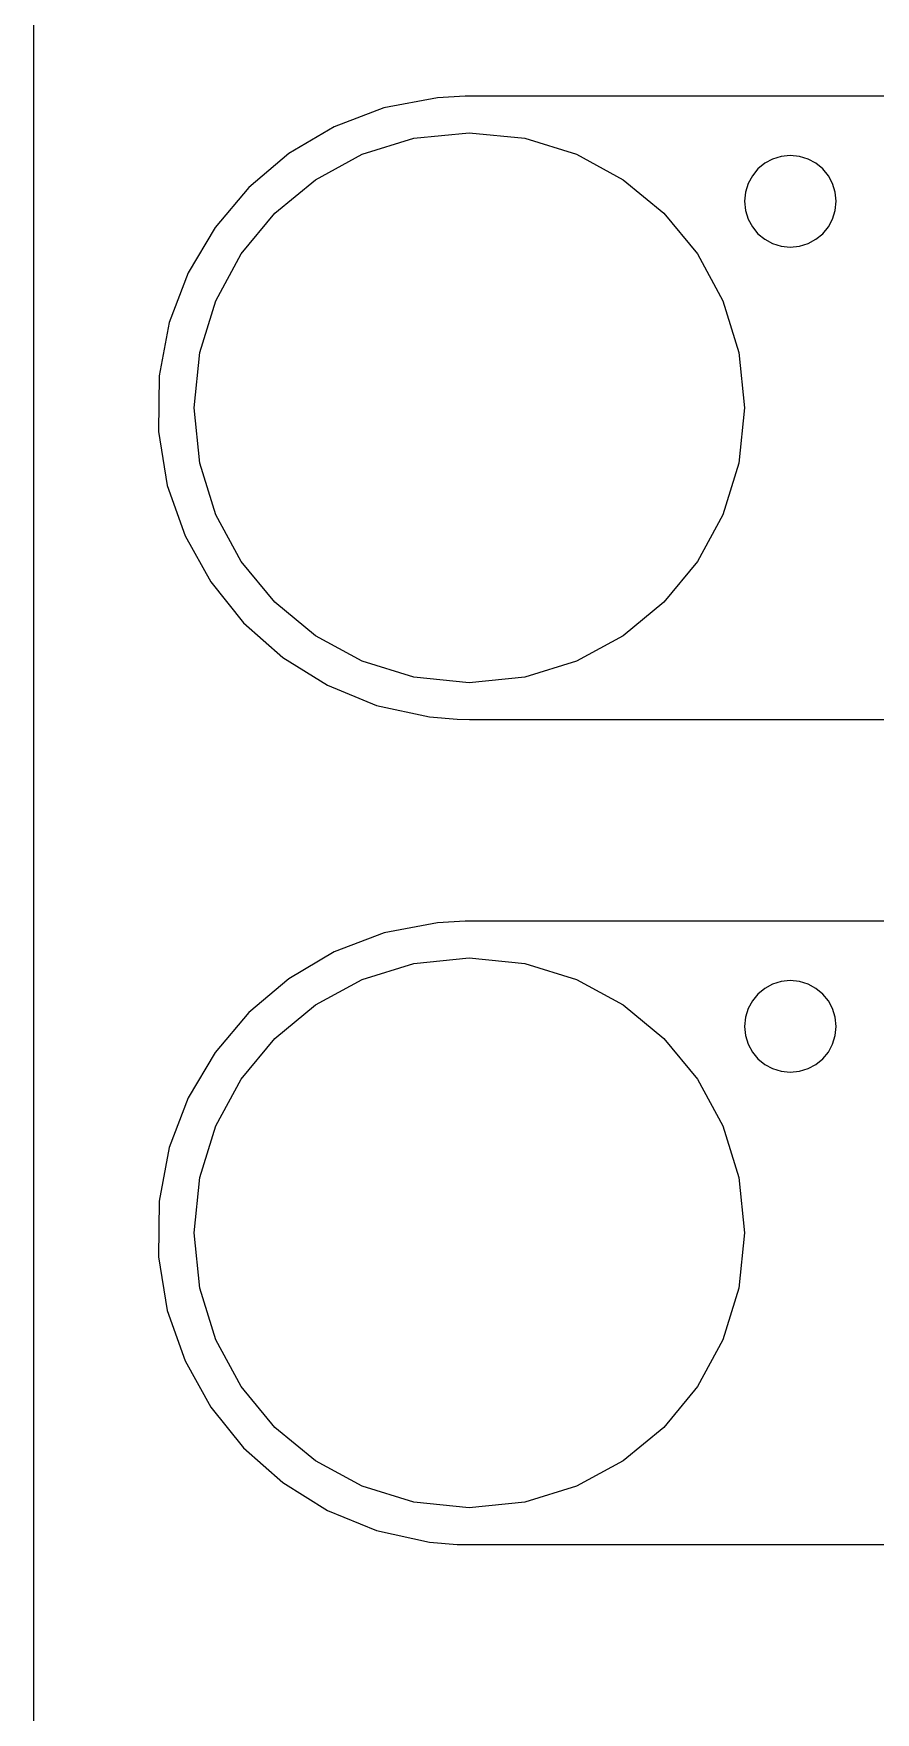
# Model space of a CAD drawing. Extents: x 1 to 47.7, y 0.2 to 35.
# Drawn here: x 19.776 to 20.694, y 6.604 to 8.435 of the extents above; entities that cross this region are included whole.
import ezdxf

# ---------------------------------------------------------------- set-up
doc = ezdxf.new("R2010")
doc.units = 0
doc.header["$MEASUREMENT"] = 0
doc.layers.add('4_2__5U__FRONT_PANEL_W_24_', color=7, linetype='CONTINUOUS')
doc.layers.add('5_1___24__TARGET_LEDS___12', color=7, linetype='CONTINUOUS')

msp = doc.modelspace()

# ---------------------------------------------------------------- linework, layer by layer
at = {"layer": '4_2__5U__FRONT_PANEL_W_24_'}
for points in [[(19.7763, 8.4657), (19.7763, 8.3109), (19.7763, 8.157), (19.7763, 8.0041), (19.7763, 7.8521), (19.7763, 7.7013), (19.7763, 7.5516), (19.7763, 7.4031), (19.7763, 7.256), (19.7763, 7.1102), (19.7763, 6.9659), (19.7763, 6.8232), (19.7763, 6.6821), (19.7763, 6.5428)], [(21.0697, 8.3673), (20.6566, 8.3673), (20.5614, 8.3673), (20.4744, 8.3673), (20.3983, 8.3673), (20.3354, 8.3673), (20.2883, 8.3673), (20.2595, 8.3673), (20.2469, 8.3673), (20.2166, 8.3655), (20.1583, 8.3544), (20.104, 8.3337), (20.0546, 8.3045), (20.011, 8.2676), (19.9741, 8.224), (19.9449, 8.1746), (19.9242, 8.1203), (19.9131, 8.062), (19.9123, 8.0012), (19.922, 7.9424), (19.9414, 7.8875), (19.9694, 7.8373), (20.0053, 7.7928), (20.048, 7.7549), (20.0967, 7.7246), (20.1503, 7.7026), (20.2081, 7.69), (20.2382, 7.6876), (20.2514, 7.6873), (20.255, 7.6873), (20.2781, 7.6873), (20.3202, 7.6873), (20.3788, 7.6873), (20.4515, 7.6873), (20.5356, 7.6873), (20.6287, 7.6873), (20.8318, 7.6873)], [(21.0697, 7.4673), (20.6566, 7.4673), (20.5614, 7.4673), (20.4744, 7.4673), (20.3983, 7.4673), (20.3354, 7.4673), (20.2883, 7.4673), (20.2595, 7.4673), (20.2469, 7.4673), (20.2166, 7.4655), (20.1584, 7.4544), (20.1041, 7.4337), (20.0546, 7.4045), (20.011, 7.3676), (19.9741, 7.324), (19.9449, 7.2745), (19.9242, 7.2202), (19.9131, 7.162), (19.9123, 7.1012), (19.922, 7.0424), (19.9414, 6.9875), (19.9695, 6.9373), (20.0053, 6.8928), (20.048, 6.8549), (20.0967, 6.8245), (20.1503, 6.8026), (20.2081, 6.79), (20.2382, 6.7875), (20.2514, 6.7873), (20.255, 6.7873), (20.2781, 6.7873), (20.3202, 6.7873), (20.3788, 6.7873), (20.4515, 6.7873), (20.5356, 6.7873), (20.6287, 6.7873), (20.8318, 6.7873)]]:
    msp.add_lwpolyline(points, dxfattribs=at)
for points in [[(19.9513, 8.0273), (19.9574, 8.0877), (19.9749, 8.144), (20.0025, 8.195), (20.0392, 8.2394), (20.0836, 8.276), (20.1346, 8.3037), (20.1909, 8.3212), (20.2513, 8.3273), (20.3118, 8.3212), (20.3681, 8.3037), (20.4191, 8.276), (20.4635, 8.2394), (20.5001, 8.195), (20.5278, 8.144), (20.5453, 8.0877), (20.5514, 8.0273), (20.5453, 7.9668), (20.5278, 7.9105), (20.5001, 7.8595), (20.4635, 7.8151), (20.4191, 7.7785), (20.3681, 7.7508), (20.3118, 7.7334), (20.2513, 7.7273), (20.1909, 7.7334), (20.1346, 7.7508), (20.0836, 7.7785), (20.0392, 7.8151), (20.0025, 7.8595), (19.9749, 7.9105), (19.9574, 7.9668)], [(20.5515, 8.2525), (20.5525, 8.2424), (20.5554, 8.233), (20.56, 8.2245), (20.5661, 8.2171), (20.5735, 8.211), (20.582, 8.2064), (20.5914, 8.2035), (20.6014, 8.2025), (20.6115, 8.2035), (20.6209, 8.2064), (20.6294, 8.211), (20.6368, 8.2171), (20.6429, 8.2245), (20.6475, 8.233), (20.6504, 8.2424), (20.6515, 8.2525), (20.6504, 8.2626), (20.6475, 8.2719), (20.6429, 8.2804), (20.6368, 8.2878), (20.6294, 8.2939), (20.6209, 8.2985), (20.6115, 8.3014), (20.6014, 8.3025), (20.5914, 8.3014), (20.582, 8.2985), (20.5735, 8.2939), (20.5661, 8.2878), (20.56, 8.2804), (20.5554, 8.2719), (20.5525, 8.2626)], [(19.9513, 7.1273), (19.9574, 7.1877), (19.9749, 7.244), (20.0025, 7.295), (20.0392, 7.3394), (20.0836, 7.376), (20.1346, 7.4037), (20.1909, 7.4212), (20.2513, 7.4273), (20.3118, 7.4212), (20.3681, 7.4037), (20.4191, 7.376), (20.4635, 7.3394), (20.5001, 7.295), (20.5278, 7.244), (20.5453, 7.1877), (20.5514, 7.1273), (20.5453, 7.0668), (20.5278, 7.0105), (20.5001, 6.9595), (20.4635, 6.9151), (20.4191, 6.8785), (20.3681, 6.8509), (20.3118, 6.8334), (20.2513, 6.8273), (20.1909, 6.8334), (20.1346, 6.8509), (20.0836, 6.8785), (20.0392, 6.9151), (20.0025, 6.9595), (19.9749, 7.0105), (19.9574, 7.0668)], [(20.5515, 7.3525), (20.5525, 7.3424), (20.5554, 7.333), (20.56, 7.3245), (20.5661, 7.3171), (20.5735, 7.311), (20.582, 7.3064), (20.5914, 7.3035), (20.6014, 7.3025), (20.6115, 7.3035), (20.6209, 7.3064), (20.6294, 7.311), (20.6368, 7.3171), (20.6429, 7.3245), (20.6475, 7.333), (20.6504, 7.3424), (20.6515, 7.3525), (20.6504, 7.3626), (20.6475, 7.3719), (20.6429, 7.3804), (20.6368, 7.3878), (20.6294, 7.3939), (20.6209, 7.3985), (20.6115, 7.4014), (20.6014, 7.4025), (20.5914, 7.4014), (20.582, 7.3985), (20.5735, 7.3939), (20.5661, 7.3878), (20.56, 7.3804), (20.5554, 7.3719), (20.5525, 7.3626)]]:
    msp.add_lwpolyline(points, close=True, dxfattribs=at)
at = {"layer": '5_1___24__TARGET_LEDS___12'}
for points in [[(19.7763, 8.4657), (19.7763, 8.3109), (19.7763, 8.157), (19.7763, 8.0041), (19.7763, 7.8521), (19.7763, 7.7013), (19.7763, 7.5516), (19.7763, 7.4031), (19.7763, 7.256), (19.7763, 7.1102), (19.7763, 6.9659), (19.7763, 6.8232), (19.7763, 6.6821), (19.7763, 6.5428)], [(21.0697, 8.3673), (20.6566, 8.3673), (20.5614, 8.3673), (20.4744, 8.3673), (20.3983, 8.3673), (20.3354, 8.3673), (20.2883, 8.3673), (20.2595, 8.3673), (20.2469, 8.3673), (20.2166, 8.3655), (20.1583, 8.3544), (20.104, 8.3337), (20.0546, 8.3045), (20.011, 8.2676), (19.9741, 8.224), (19.9449, 8.1746), (19.9242, 8.1203), (19.9131, 8.062), (19.9123, 8.0012), (19.922, 7.9424), (19.9414, 7.8875), (19.9694, 7.8373), (20.0053, 7.7928), (20.048, 7.7549), (20.0967, 7.7246), (20.1503, 7.7026), (20.2081, 7.69), (20.2382, 7.6876), (20.2514, 7.6873), (20.255, 7.6873), (20.2781, 7.6873), (20.3202, 7.6873), (20.3788, 7.6873), (20.4515, 7.6873), (20.5356, 7.6873), (20.6287, 7.6873), (20.8318, 7.6873)], [(21.0697, 7.4673), (20.6566, 7.4673), (20.5614, 7.4673), (20.4744, 7.4673), (20.3983, 7.4673), (20.3354, 7.4673), (20.2883, 7.4673), (20.2595, 7.4673), (20.2469, 7.4673), (20.2166, 7.4655), (20.1584, 7.4544), (20.1041, 7.4337), (20.0546, 7.4045), (20.011, 7.3676), (19.9741, 7.324), (19.9449, 7.2745), (19.9242, 7.2202), (19.9131, 7.162), (19.9123, 7.1012), (19.922, 7.0424), (19.9414, 6.9875), (19.9695, 6.9373), (20.0053, 6.8928), (20.048, 6.8549), (20.0967, 6.8245), (20.1503, 6.8026), (20.2081, 6.79), (20.2382, 6.7875), (20.2514, 6.7873), (20.255, 6.7873), (20.2781, 6.7873), (20.3202, 6.7873), (20.3788, 6.7873), (20.4515, 6.7873), (20.5356, 6.7873), (20.6287, 6.7873), (20.8318, 6.7873)]]:
    msp.add_lwpolyline(points, dxfattribs=at)
for points in [[(19.9513, 8.0273), (19.9574, 8.0877), (19.9749, 8.144), (20.0025, 8.195), (20.0392, 8.2394), (20.0836, 8.276), (20.1346, 8.3037), (20.1909, 8.3212), (20.2513, 8.3273), (20.3118, 8.3212), (20.3681, 8.3037), (20.4191, 8.276), (20.4635, 8.2394), (20.5001, 8.195), (20.5278, 8.144), (20.5453, 8.0877), (20.5514, 8.0273), (20.5453, 7.9668), (20.5278, 7.9105), (20.5001, 7.8595), (20.4635, 7.8151), (20.4191, 7.7785), (20.3681, 7.7508), (20.3118, 7.7334), (20.2513, 7.7273), (20.1909, 7.7334), (20.1346, 7.7508), (20.0836, 7.7785), (20.0392, 7.8151), (20.0025, 7.8595), (19.9749, 7.9105), (19.9574, 7.9668)], [(20.5515, 8.2525), (20.5525, 8.2424), (20.5554, 8.233), (20.56, 8.2245), (20.5661, 8.2171), (20.5735, 8.211), (20.582, 8.2064), (20.5914, 8.2035), (20.6014, 8.2025), (20.6115, 8.2035), (20.6209, 8.2064), (20.6294, 8.211), (20.6368, 8.2171), (20.6429, 8.2245), (20.6475, 8.233), (20.6504, 8.2424), (20.6515, 8.2525), (20.6504, 8.2626), (20.6475, 8.2719), (20.6429, 8.2804), (20.6368, 8.2878), (20.6294, 8.2939), (20.6209, 8.2985), (20.6115, 8.3014), (20.6014, 8.3025), (20.5914, 8.3014), (20.582, 8.2985), (20.5735, 8.2939), (20.5661, 8.2878), (20.56, 8.2804), (20.5554, 8.2719), (20.5525, 8.2626)], [(19.9513, 7.1273), (19.9574, 7.1877), (19.9749, 7.244), (20.0025, 7.295), (20.0392, 7.3394), (20.0836, 7.376), (20.1346, 7.4037), (20.1909, 7.4212), (20.2513, 7.4273), (20.3118, 7.4212), (20.3681, 7.4037), (20.4191, 7.376), (20.4635, 7.3394), (20.5001, 7.295), (20.5278, 7.244), (20.5453, 7.1877), (20.5514, 7.1273), (20.5453, 7.0668), (20.5278, 7.0105), (20.5001, 6.9595), (20.4635, 6.9151), (20.4191, 6.8785), (20.3681, 6.8509), (20.3118, 6.8334), (20.2513, 6.8273), (20.1909, 6.8334), (20.1346, 6.8509), (20.0836, 6.8785), (20.0392, 6.9151), (20.0025, 6.9595), (19.9749, 7.0105), (19.9574, 7.0668)], [(20.5515, 7.3525), (20.5525, 7.3424), (20.5554, 7.333), (20.56, 7.3245), (20.5661, 7.3171), (20.5735, 7.311), (20.582, 7.3064), (20.5914, 7.3035), (20.6014, 7.3025), (20.6115, 7.3035), (20.6209, 7.3064), (20.6294, 7.311), (20.6368, 7.3171), (20.6429, 7.3245), (20.6475, 7.333), (20.6504, 7.3424), (20.6515, 7.3525), (20.6504, 7.3626), (20.6475, 7.3719), (20.6429, 7.3804), (20.6368, 7.3878), (20.6294, 7.3939), (20.6209, 7.3985), (20.6115, 7.4014), (20.6014, 7.4025), (20.5914, 7.4014), (20.582, 7.3985), (20.5735, 7.3939), (20.5661, 7.3878), (20.56, 7.3804), (20.5554, 7.3719), (20.5525, 7.3626)]]:
    msp.add_lwpolyline(points, close=True, dxfattribs=at)

doc.saveas('drawing.dxf')
